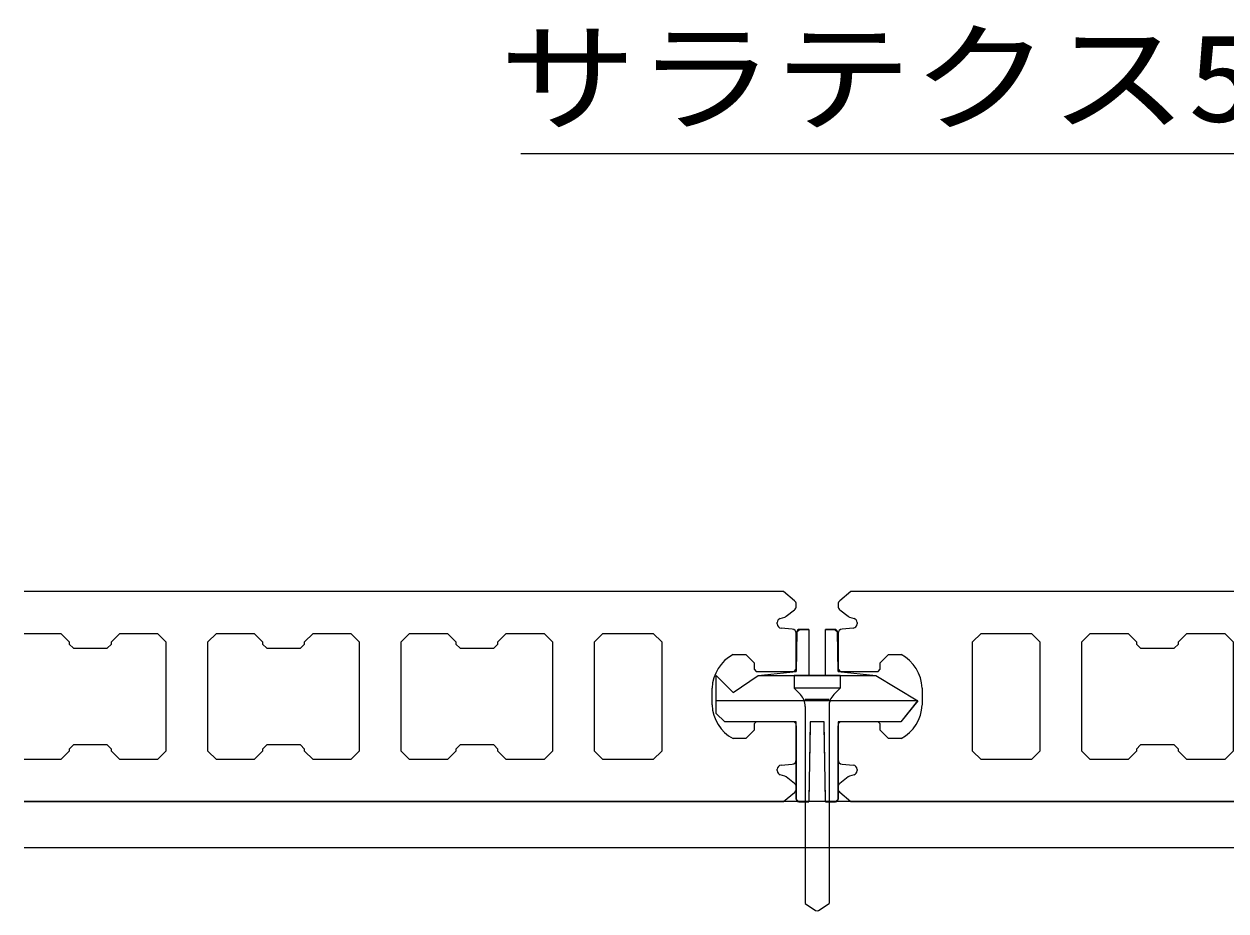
# Model space of a CAD drawing. Units: millimetres, scale not verified. Extents: x -4750 to 4750, y -3000 to 3000.
# Drawn here: x -905.1 to -762, y 1170 to 1275.5 of the extents above; entities that cross this region are included whole.
import ezdxf
from ezdxf.enums import TextEntityAlignment as Align

# ---------------------------------------------------------------- set-up
doc = ezdxf.new("R2010")
doc.units = ezdxf.units.MM
doc.header["$LTSCALE"] = 5
for name, color, linetype, lineweight in [('0-0_デッキ', 7, 'Continuous', 9), ('0-2_根太', 7, 'Continuous', 9), ('0-6_文字', 7, 'Continuous', 9), ('0-A_WQCS', 7, 'Continuous', 9)]:
    doc.layers.add(name, color=color, linetype=linetype, lineweight=lineweight)
doc.styles.add('ＭＳ ゴシック', font='')
doc.styles.get('ＭＳ ゴシック').set_extended_font_data('MS Gothic')

# ---------------------------------------------------------------- blocks, each defined once
blk = doc.blocks.new('25×145開\u30002軸')
at = {"layer": '0-0_デッキ'}
for p, q in [((-1450, 220), (-1450, 214.7)), ((-1446.2, 206.7), (-1426.5, 191)), ((1426.5, 191), (1446.2, 206.7)), ((1450, 214.7), (1450, 220)), ((-1423.1, 189.2), (-1412.2, 186)), ((-1405, 176.2), (-1405, 173.1)), ((1405, 173.1), (1405, 176.2)), ((1412.2, 186), (1423.1, 189.2)), ((-1414.3, 163), (-1440.7, 160.6)), ((1440.7, 160.6), (1414.3, 163)), ((-1250, 20), (-1250, -20)), ((1250, -20), (1250, 20)), ((-1440.7, -160.6), (-1414.3, -163)), ((1414.3, -163), (1440.7, -160.6)), ((-1426.5, -191), (-1446.2, -206.7)), ((-1412.2, -186), (-1423.1, -189.2)), ((-1405, -173.1), (-1405, -176.2)), ((1405, -176.2), (1405, -173.1)), ((1423.1, -189.2), (1412.2, -186)), ((1446.2, -206.7), (1426.5, -191)), ((-1450, -214.7), (-1450, -220)), ((1450, -220), (1450, -214.7))]:
    blk.add_line(p, q, dxfattribs=at)
for points in [[(1446.3, 227.8), (1419.8, 250), (-1419.8, 250), (-1446.3, 227.8)], [(-1450, 150.5), (-1450, 65), (-1445, 60), (-1355, 60)], [(1300, 100), (1330, 100), (1350, 80), (1350, 65), (1355, 60), (1445, 60), (1450, 65), (1450, 150.5)], [(-1355, 60), (-1350, 65), (-1350, 80), (-1330, 100), (-1300, 100)], [(-1300, -100), (-1330, -100), (-1350, -80), (-1350, -65), (-1355, -60), (-1445, -60), (-1450, -65), (-1450, -150.5)], [(1450, -150.5), (1450, -65), (1445, -60), (1355, -60), (1350, -65), (1350, -80), (1330, -100), (1300, -100)], [(-1446.3, -227.8), (-1419.8, -250), (1419.8, -250), (1446.3, -227.8)]]:
    blk.add_lwpolyline(points, dxfattribs=at)
for points in [[(-1130, -130), (-1130, 130), (-1110, 150), (-990, 150), (-970, 130), (-970, -130), (-990, -150), (-1110, -150)], [(-870, -130), (-870, 130), (-850, 150), (-760, 150), (-740, 130), (-740, 125), (-730, 115), (-650, 115), (-640, 125), (-640, 130), (-620, 150), (-530, 150), (-510, 130), (-510, -130), (-530, -150), (-620, -150), (-640, -130), (-640, -125), (-650, -115), (-730, -115), (-740, -125), (-740, -130), (-760, -150), (-850, -150)], [(-390, 150), (-300, 150), (-280, 130), (-280, 125), (-270, 115), (-190, 115), (-180, 125), (-180, 130), (-160, 150), (-70, 150), (-50, 130), (-50, -130), (-70, -150), (-160, -150), (-180, -130), (-180, -125), (-190, -115), (-270, -115), (-280, -125), (-280, -130), (-300, -150), (-390, -150), (-410, -130), (-410, 130)], [(70, -150), (50, -130), (50, 130), (70, 150), (160, 150), (180, 130), (180, 125), (190, 115), (270, 115), (280, 125), (280, 130), (300, 150), (390, 150), (410, 130), (410, -130), (390, -150), (300, -150), (280, -130), (280, -125), (270, -115), (190, -115), (180, -125), (180, -130), (160, -150)], [(640, -130), (620, -150), (530, -150), (510, -130), (510, 130), (530, 150), (620, 150), (640, 130), (640, 125), (650, 115), (730, 115), (740, 125), (740, 130), (760, 150), (850, 150), (870, 130), (870, -130), (850, -150), (760, -150), (740, -130), (740, -125), (730, -115), (650, -115), (640, -125)], [(1130, -130), (1110, -150), (990, -150), (970, -130), (970, 130), (990, 150), (1110, 150), (1130, 130)]]:
    blk.add_lwpolyline(points, close=True, dxfattribs=at)
for centre, radius, start, end in [((-1439.8, 220), 10.2, 129.8056, 180), ((-1439.8, 214.7), 10.2, 180, 231.3402), ((1439.8, 214.7), 10.2, 308.6598, 0), ((1439.8, 220), 10.2, 0, 50.1944), ((-1420.2, 199), 10.2, 231.3402, 253.3008), ((-1415.2, 173.1), 10.2, 275.0796, 0), ((-1415.2, 176.2), 10.2, 0, 73.3008), ((1415.2, 176.2), 10.2, 106.6992, 180), ((1415.2, 173.1), 10.2, 180, 264.9204), ((1420.2, 199), 10.2, 286.6992, 308.6598), ((-1439.8, 150.5), 10.2, 95.0796, 180), ((1439.8, 150.5), 10.2, 0, 84.9204), ((-1344.2, 16.8), 94.2, 1.9679, 62.0493), ((1344.2, 16.8), 94.2, 117.9507, 178.0321), ((-1344.2, -16.8), 94.2, 297.9507, 358.0321), ((1344.2, -16.8), 94.2, 181.9679, 242.0493), ((-1439.8, -150.5), 10.2, 180, 264.9204), ((-1415.2, -173.1), 10.2, 0, 84.9204), ((1415.2, -173.1), 10.2, 95.0796, 180), ((1439.8, -150.5), 10.2, 275.0796, 0), ((-1420.2, -199), 10.2, 106.6992, 128.6598), ((-1415.2, -176.2), 10.2, 286.6992, 0), ((1415.2, -176.2), 10.2, 180, 253.3008), ((1420.2, -199), 10.2, 51.3402, 73.3008), ((-1439.8, -214.7), 10.2, 128.6598, 180), ((-1439.8, -220), 10.2, 180, 230.1944), ((1439.8, -214.7), 10.2, 0, 51.3402), ((1439.8, -220), 10.2, 309.8056, 0)]:
    blk.add_arc(centre, radius, start, end, dxfattribs=at)
blk = doc.blocks.new('グループ-12-1')
at = {"layer": '0-0_デッキ'}
for p, q in [((13106.2, 5614.4), (11298.7, 5614.4)), ((13132.8, 5592.2), (13106.2, 5614.4)), ((13136.4, 5579), (13136.4, 5584.4)), ((13098.7, 5550.3), (13109.6, 5553.6)), ((13113, 5555.4), (13132.6, 5571.1)), ((13091.4, 5537.4), (13091.4, 5540.6)), ((13127.2, 5525), (13100.7, 5527.3)), ((11298.7, 5514.4), (11386.5, 5514.4)), ((11386.5, 5514.4), (11406.5, 5494.4)), ((11406.5, 5494.4), (11406.5, 5489.4)), ((11506.5, 5494.4), (11526.5, 5514.4)), ((11506.5, 5489.4), (11506.5, 5494.4)), ((11526.5, 5514.4), (11616.5, 5514.4)), ((11616.5, 5514.4), (11636.5, 5494.4)), ((11636.5, 5494.4), (11636.5, 5234.4)), ((11736.5, 5494.4), (11756.5, 5514.4)), ((11736.5, 5234.4), (11736.5, 5494.4)), ((11756.5, 5514.4), (11846.5, 5514.4)), ((11846.5, 5514.4), (11866.5, 5494.4)), ((11866.5, 5494.4), (11866.5, 5489.4)), ((11966.5, 5494.4), (11986.5, 5514.4)), ((11966.5, 5489.4), (11966.5, 5494.4)), ((11986.5, 5514.4), (12076.5, 5514.4)), ((12076.5, 5514.4), (12096.5, 5494.4)), ((12096.5, 5494.4), (12096.5, 5234.4)), ((12196.5, 5494.4), (12216.5, 5514.4)), ((12196.5, 5234.4), (12196.5, 5494.4)), ((12216.5, 5514.4), (12306.5, 5514.4)), ((12306.5, 5514.4), (12326.5, 5494.4)), ((12326.5, 5494.4), (12326.5, 5489.4)), ((12426.5, 5494.4), (12446.5, 5514.4)), ((12426.5, 5489.4), (12426.5, 5494.4)), ((12446.5, 5514.4), (12536.5, 5514.4)), ((12536.5, 5514.4), (12556.5, 5494.4)), ((12556.5, 5494.4), (12556.5, 5234.4)), ((12656.5, 5494.4), (12676.5, 5514.4)), ((12656.5, 5234.4), (12656.5, 5494.4)), ((12676.5, 5514.4), (12796.5, 5514.3)), ((12796.5, 5514.3), (12816.5, 5494.3)), ((12816.5, 5494.3), (12816.5, 5234.4)), ((13136.4, 5429.4), (13136.4, 5514.9)), ((11406.5, 5489.4), (11416.5, 5479.4)), ((11416.5, 5479.4), (11496.5, 5479.4)), ((11496.5, 5479.4), (11506.5, 5489.4)), ((11866.5, 5489.4), (11876.5, 5479.4)), ((11876.5, 5479.4), (11956.5, 5479.4)), ((11956.5, 5479.4), (11966.5, 5489.4)), ((12326.5, 5489.4), (12336.5, 5479.4)), ((12336.5, 5479.4), (12416.5, 5479.4)), ((12416.5, 5479.4), (12426.5, 5489.4)), ((12986.4, 5464.4), (13016.4, 5464.4)), ((13016.4, 5464.4), (13036.4, 5444.4)), ((13036.4, 5444.4), (13036.4, 5429.4)), ((13036.4, 5429.4), (13041.4, 5424.4)), ((13041.4, 5424.4), (13131.4, 5424.4)), ((13131.4, 5424.4), (13136.4, 5429.4)), ((12936.4, 5344.4), (12936.4, 5384.4)), ((13041.4, 5304.3), (13036.4, 5299.3)), ((13036.4, 5299.3), (13036.4, 5284.4)), ((13131.4, 5304.3), (13041.4, 5304.3)), ((13136.4, 5299.3), (13131.4, 5304.3)), ((13136.4, 5213.8), (13136.4, 5299.3)), ((13016.4, 5264.4), (12986.4, 5264.4)), ((13036.4, 5284.4), (13016.4, 5264.4)), ((11416.5, 5249.4), (11406.5, 5239.4)), ((11406.5, 5239.4), (11406.5, 5234.4)), ((11496.5, 5249.4), (11416.5, 5249.4)), ((11506.5, 5239.4), (11496.5, 5249.4)), ((11506.5, 5234.4), (11506.5, 5239.4)), ((11876.5, 5249.4), (11866.5, 5239.4)), ((11866.5, 5239.4), (11866.5, 5234.4)), ((11956.5, 5249.4), (11876.5, 5249.4)), ((11966.5, 5239.4), (11956.5, 5249.4)), ((11966.5, 5234.4), (11966.5, 5239.4)), ((12336.5, 5249.4), (12326.5, 5239.4)), ((12326.5, 5239.4), (12326.5, 5234.4)), ((12416.5, 5249.4), (12336.5, 5249.4)), ((12426.5, 5239.4), (12416.5, 5249.4)), ((12426.5, 5234.4), (12426.5, 5239.4)), ((11386.5, 5214.4), (11298.7, 5214.4)), ((11406.5, 5234.4), (11386.5, 5214.4)), ((11526.5, 5214.4), (11506.5, 5234.4)), ((11616.5, 5214.4), (11526.5, 5214.4)), ((11636.5, 5234.4), (11616.5, 5214.4)), ((11756.5, 5214.4), (11736.5, 5234.4)), ((11846.5, 5214.4), (11756.5, 5214.4)), ((11866.5, 5234.4), (11846.5, 5214.4)), ((11986.5, 5214.4), (11966.5, 5234.4)), ((12076.5, 5214.4), (11986.5, 5214.4)), ((12096.5, 5234.4), (12076.5, 5214.4)), ((12216.5, 5214.4), (12196.5, 5234.4)), ((12306.5, 5214.4), (12216.5, 5214.4)), ((12326.5, 5234.4), (12306.5, 5214.4)), ((12446.5, 5214.4), (12426.5, 5234.4)), ((12536.5, 5214.4), (12446.5, 5214.4)), ((12556.5, 5234.4), (12536.5, 5214.4)), ((12676.5, 5214.3), (12656.5, 5234.4)), ((12796.5, 5214.4), (12676.5, 5214.3)), ((12816.5, 5234.4), (12796.5, 5214.4)), ((13091.4, 5188.1), (13091.4, 5191.3)), ((13109.6, 5175.1), (13098.7, 5178.4)), ((13100.7, 5201.4), (13127.2, 5203.7)), ((13132.6, 5157.6), (13113, 5173.3)), ((13136.4, 5144.3), (13136.4, 5149.7)), ((13106.2, 5114.4), (13132.8, 5136.5)), ((11298.7, 5114.4), (13106.2, 5114.4))]:
    blk.add_line(p, q, dxfattribs=at)
for centre, radius, start, end in [((13126.3, 5579), 10.2, 308.6598, 360), ((13126.3, 5584.4), 10.2, 360, 50.1944), ((13101.6, 5540.6), 10.2, 106.6992, 180), ((13106.6, 5563.3), 10.2, 286.6992, 308.6598), ((13101.6, 5537.4), 10.2, 180, 264.9204), ((13126.3, 5514.9), 10.2, 0, 84.9204), ((13030.6, 5381.1), 94.2, 117.9507, 178.0321), ((13030.6, 5347.6), 94.2, 181.9679, 242.0493), ((13126.3, 5213.8), 10.2, 275.0796, 0), ((13101.6, 5191.3), 10.2, 95.0796, 180), ((13101.6, 5188.1), 10.2, 180, 253.3008), ((13106.6, 5165.4), 10.2, 51.3402, 73.3008), ((13126.3, 5149.7), 10.2, 0, 51.3402), ((13126.3, 5144.3), 10.2, 309.8056, 360)]:
    blk.add_arc(centre, radius, start, end, dxfattribs=at)
blk = doc.blocks.new('グループ-24-1')
at = {"layer": '0-2_根太'}
for p, q in [((16036.4, 5114.4), (11298.7, 5114.4)), ((16036.4, 5004.4), (11298.7, 5004.4))]:
    blk.add_line(p, q, dxfattribs=at)
blk = doc.blocks.new('グループ-29-1')
at = {"layer": '0-A_WQCS'}
for p, q in [((-48.2, 329.1), (-49.8, 234.5)), ((-20, 335), (-42.2, 335)), ((-20, 335), (-20, 329.2)), ((-20, 329.2), (-20, 234.7)), ((20, 329.2), (20, 335)), ((42.2, 335), (20, 335)), ((20, 234.7), (20, 329.2)), ((49.8, 234.5), (48.2, 329.1)), ((-140, 225), (140, 225)), ((240, 165), (-240, 165)), ((200, 115), (240, 165)), ((-50, 105.6), (-50, -69)), ((-16.9, 105.3), (-19.9, -69.2)), ((19.9, -69.2), (16.9, 105.3)), ((50, -69), (50, 105.6)), ((-44, -75), (-20, -75)), ((-19.9, -69.2), (-20, -75)), ((20, -75), (19.9, -69.2)), ((20, -75), (44, -75))]:
    blk.add_line(p, q, dxfattribs=at)
blk.add_lwpolyline([(-240, 225), (-200, 185), (-140, 225), (-49.8, 235), (-48.2, 329.1), (-42.2, 335), (-20, 335), (-20, 225), (20, 225), (20, 335), (42.2, 335), (48.2, 329.1), (49.8, 235), (140, 225), (240, 165), (198.9, 115), (50, 115), (50, -69), (44, -75), (20, -75), (16.7, 115), (-16.7, 115), (-20, -75), (-44, -75), (-50, -69), (-50, 115), (-220, 115), (-240, 135)], close=True, dxfattribs=at)
for centre, start, end in [((-42.2, 329), 90, 179), ((42.2, 329), 1, 90), ((-44, -69), 180, 270), ((44, -69), 270, 0)]:
    blk.add_arc(centre, 6, start, end, dxfattribs=at)
blk = doc.blocks.new('グループ-30-1')
at = {"layer": '0-A_WQCS'}
for p, q in [((55, 225), (55, 195)), ((55, 195), (-55, 195)), ((-55, 195), (-39.9, 179.9)), ((55, 195), (39.9, 179.9)), ((28.2, 168.2), (-28.2, 168.2)), ((-28.2, 151.6), (-28.2, -317)), ((28.2, 151.6), (28.2, -317)), ((-28.2, -317), (-3.6, -334.2)), ((-3.6, -334.2), (0, -335))]:
    blk.add_line(p, q, dxfattribs=at)
for points in [[(55, 225), (-55, 225), (-55, 195)], [(0, -335), (3.6, -334.2), (28.2, -317)]]:
    blk.add_lwpolyline(points, dxfattribs=at)
for centre, start, end in [((-68.2, 151.6), 0, 45), ((68.2, 151.6), 135, 180)]:
    blk.add_arc(centre, 40, start, end, dxfattribs=at)
blk = doc.blocks.new('グループ-31-1')
at = {"layer": '0-A_WQCS'}
for name in ['グループ-29-1', 'グループ-30-1']:
    blk.add_blockref(name, (0, 0), dxfattribs=at)
blk = doc.blocks.new('WQCS2016断')
at = {"layer": '0-A_WQCS'}
blk.add_blockref('グループ-31-1', (0, 0), dxfattribs=at)

msp = doc.modelspace()

# ---------------------------------------------------------------- linework, layer by layer
at = {"layer": '0-6_文字'}
msp.add_line((-711.932, 1260.096), (-845.95, 1260.096), dxfattribs=at)

# ---------------------------------------------------------------- block references
at = {"layer": '0-0_デッキ', "xscale": 0.05, "yscale": 0.05}
for name, p in [('グループ-12-1', (-1470, 927.316)), ('25×145開\u30002軸', (-735.678, 1195.534))]:
    msp.add_blockref(name, p, dxfattribs=at)
at = {"layer": '0-2_根太', "xscale": 0.05, "yscale": 0.05}
msp.add_blockref('グループ-24-1', (-1470, 927.316), dxfattribs=at)
at = {"layer": '0-A_WQCS', "xscale": 0.05, "yscale": 0.05}
msp.add_blockref('WQCS2016断', (-810.678, 1186.783), dxfattribs=at)

# ---------------------------------------------------------------- texts
at = {"layer": '0-6_文字', "style": 'ＭＳ ゴシック', "width": 1.15}
msp.add_text('サラテクス5×45(SUS)', height=10.45, dxfattribs=at).set_placement((-848.548, 1260.772), align=Align.BOTTOM_LEFT)

doc.saveas('drawing.dxf')
